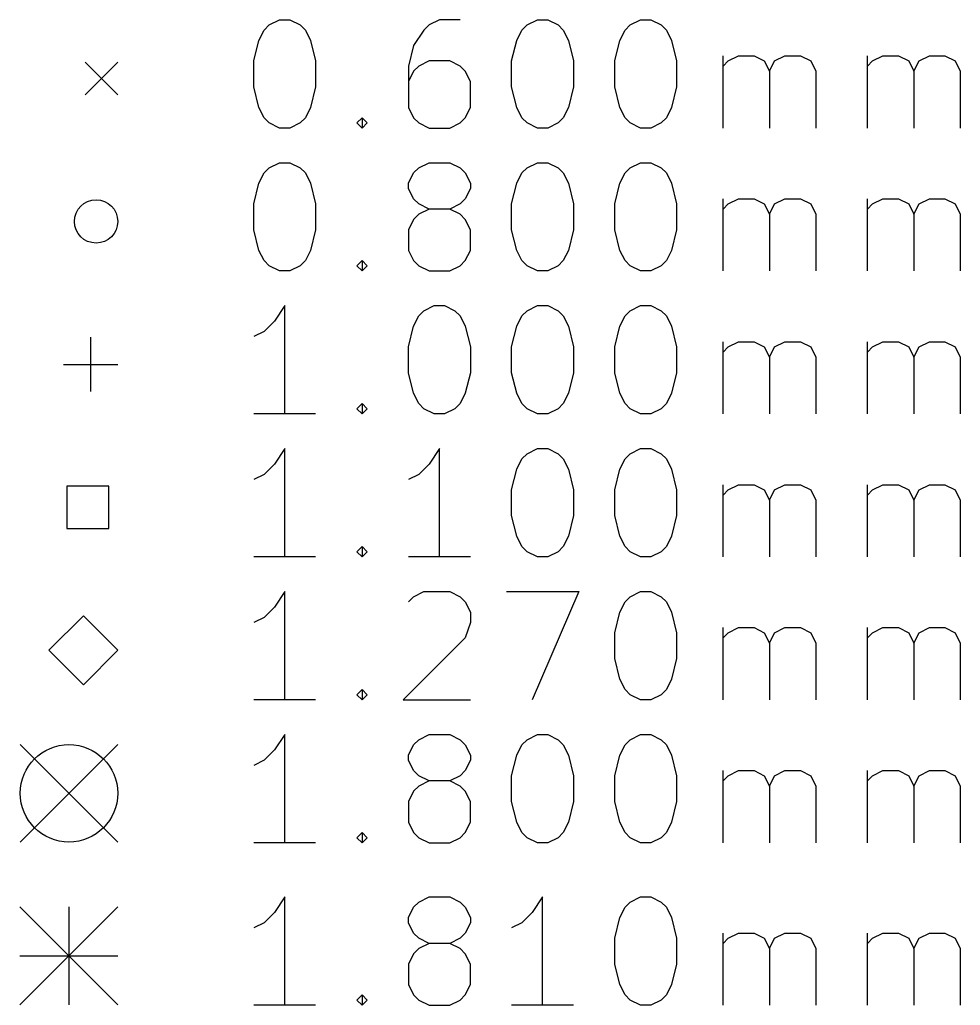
# Model space of a CAD drawing. Extents: x 103.1 to 173.7, y -146.8 to -73.
# Drawn here: x 103.09 to 120.47, y -145.99 to -127.79 of the extents above; entities that cross this region are included whole.
import ezdxf

# ---------------------------------------------------------------- set-up
doc = ezdxf.new("R2010")
doc.units = 0
doc.layers.add('BLACK', color=7, linetype='CONTINUOUS')

msp = doc.modelspace()

# ---------------------------------------------------------------- linework, layer by layer
at = {"layer": 'BLACK', "linetype": 'CONTINUOUS'}
for p, q in [((107.608006, -127.980314), (107.703244, -127.885076)), ((107.703244, -127.885076), (107.89372, -127.789838)), ((107.89372, -127.789838), (108.084197, -127.789838)), ((108.084197, -127.789838), (108.274673, -127.885076)), ((108.274673, -127.885076), (108.369911, -127.980314)), ((110.655625, -127.885076), (110.560387, -127.980314)), ((110.846101, -127.789838), (110.655625, -127.885076)), ((111.227054, -127.789838), (110.846101, -127.789838)), ((112.369911, -127.980314), (112.465149, -127.885076)), ((112.465149, -127.885076), (112.655625, -127.789838)), ((112.655625, -127.789838), (112.846102, -127.789838)), ((112.846102, -127.789838), (113.036578, -127.885076)), ((113.036578, -127.885076), (113.131816, -127.980314)), ((114.274673, -127.980314), (114.369911, -127.885076)), ((114.369911, -127.885076), (114.560387, -127.789838)), ((114.560387, -127.789838), (114.750864, -127.789838)), ((114.750864, -127.789838), (114.94134, -127.885076)), ((114.94134, -127.885076), (115.036578, -127.980314)), ((107.512768, -128.17079), (107.608006, -127.980314)), ((108.369911, -127.980314), (108.465149, -128.17079)), ((110.560387, -127.980314), (110.369911, -128.266028)), ((112.274673, -128.17079), (112.369911, -127.980314)), ((113.131816, -127.980314), (113.227054, -128.17079)), ((114.179435, -128.17079), (114.274673, -127.980314)), ((115.036578, -127.980314), (115.131816, -128.17079)), ((107.41753, -128.551742), (107.512768, -128.17079)), ((108.465149, -128.17079), (108.560387, -128.551742)), ((110.369911, -128.266028), (110.274673, -128.64698)), ((112.179435, -128.551742), (112.274673, -128.17079)), ((113.227054, -128.17079), (113.322292, -128.551742)), ((114.084197, -128.551742), (114.179435, -128.17079)), ((115.131816, -128.17079), (115.227054, -128.551742)), ((116.084197, -129.789838), (116.084197, -128.456504)), ((116.179435, -128.551742), (116.369911, -128.456504)), ((116.369911, -128.456504), (116.655626, -128.456504)), ((116.655626, -128.456504), (116.846102, -128.551742)), ((117.036578, -128.551742), (117.227054, -128.456504)), ((117.227054, -128.456504), (117.512768, -128.456504)), ((117.512768, -128.456504), (117.703245, -128.551742)), ((118.750864, -129.789838), (118.750864, -128.456504)), ((118.846102, -128.551742), (119.036578, -128.456504)), ((119.036578, -128.456504), (119.322293, -128.456504)), ((119.322293, -128.456504), (119.512769, -128.551742)), ((119.703245, -128.551742), (119.893721, -128.456504)), ((119.893721, -128.456504), (120.179435, -128.456504)), ((120.179435, -128.456504), (120.369912, -128.551742)), ((104.305, -128.575), (104.905, -129.175)), ((104.905, -128.575), (104.305, -129.175)), ((107.41753, -129.027933), (107.41753, -128.551742)), ((108.560387, -128.551742), (108.560387, -129.027933)), ((110.274673, -128.64698), (110.274673, -129.408885)), ((110.465149, -128.64698), (110.369911, -128.742219)), ((110.655625, -128.551742), (110.465149, -128.64698)), ((111.036578, -128.551742), (110.655625, -128.551742)), ((111.227054, -128.64698), (111.036578, -128.551742)), ((111.322292, -128.742219), (111.227054, -128.64698)), ((112.179435, -129.027933), (112.179435, -128.551742)), ((113.322292, -128.551742), (113.322292, -129.027933)), ((114.084197, -129.027933), (114.084197, -128.551742)), ((115.227054, -128.551742), (115.227054, -129.027933)), ((116.084197, -128.64698), (116.179435, -128.551742)), ((116.846102, -128.551742), (116.94134, -128.742219)), ((116.94134, -128.742219), (117.036578, -128.551742)), ((117.703245, -128.551742), (117.798483, -128.742219)), ((118.750864, -128.64698), (118.846102, -128.551742)), ((119.512769, -128.551742), (119.608007, -128.742219)), ((119.608007, -128.742219), (119.703245, -128.551742)), ((120.369912, -128.551742), (120.46515, -128.742219)), ((110.369911, -128.742219), (110.274673, -128.932695)), ((111.41753, -128.932695), (111.322292, -128.742219)), ((116.94134, -128.742219), (116.94134, -129.789838)), ((117.798483, -128.742219), (117.798483, -129.789838)), ((119.608007, -128.742219), (119.608007, -129.789838)), ((120.46515, -128.742219), (120.46515, -129.789838)), ((107.512768, -129.408885), (107.41753, -129.027933)), ((108.560387, -129.027933), (108.465149, -129.408885)), ((111.41753, -129.408885), (111.41753, -128.932695)), ((112.274673, -129.408885), (112.179435, -129.027933)), ((113.322292, -129.027933), (113.227054, -129.408885)), ((114.179435, -129.408885), (114.084197, -129.027933)), ((115.227054, -129.027933), (115.131816, -129.408885)), ((107.608006, -129.599361), (107.512768, -129.408885)), ((108.465149, -129.408885), (108.369911, -129.599361)), ((110.274673, -129.408885), (110.369911, -129.599361)), ((111.322292, -129.599361), (111.41753, -129.408885)), ((112.369911, -129.599361), (112.274673, -129.408885)), ((113.227054, -129.408885), (113.131816, -129.599361)), ((114.274673, -129.599361), (114.179435, -129.408885)), ((115.131816, -129.408885), (115.036578, -129.599361)), ((107.703244, -129.6946), (107.608006, -129.599361)), ((107.89372, -129.789838), (107.703244, -129.6946)), ((108.274673, -129.6946), (108.084197, -129.789838)), ((108.369911, -129.599361), (108.274673, -129.6946)), ((109.322292, -129.6946), (109.41753, -129.599361)), ((109.41753, -129.789838), (109.322292, -129.6946)), ((109.41753, -129.599361), (109.512768, -129.6946)), ((109.41753, -129.599361), (109.41753, -129.789838)), ((109.512768, -129.6946), (109.41753, -129.789838)), ((110.369911, -129.599361), (110.465149, -129.6946)), ((110.465149, -129.6946), (110.655625, -129.789838)), ((111.036578, -129.789838), (111.227054, -129.6946)), ((111.227054, -129.6946), (111.322292, -129.599361)), ((112.465149, -129.6946), (112.369911, -129.599361)), ((112.655625, -129.789838), (112.465149, -129.6946)), ((113.036578, -129.6946), (112.846102, -129.789838)), ((113.131816, -129.599361), (113.036578, -129.6946)), ((114.369911, -129.6946), (114.274673, -129.599361)), ((114.560387, -129.789838), (114.369911, -129.6946)), ((114.94134, -129.6946), (114.750864, -129.789838)), ((115.036578, -129.599361), (114.94134, -129.6946)), ((108.084197, -129.789838), (107.89372, -129.789838)), ((110.655625, -129.789838), (111.036578, -129.789838)), ((112.846102, -129.789838), (112.655625, -129.789838)), ((114.750864, -129.789838), (114.560387, -129.789838)), ((107.703244, -130.525076), (107.89372, -130.429838)), ((107.89372, -130.429838), (108.084197, -130.429838)), ((108.084197, -130.429838), (108.274673, -130.525076)), ((110.465149, -130.525076), (110.655625, -130.429838)), ((110.655625, -130.429838), (111.036578, -130.429838)), ((111.036578, -130.429838), (111.227054, -130.525076)), ((112.465149, -130.525076), (112.655625, -130.429838)), ((112.655625, -130.429838), (112.846102, -130.429838)), ((112.846102, -130.429838), (113.036578, -130.525076)), ((114.369911, -130.525076), (114.560387, -130.429838)), ((114.560387, -130.429838), (114.750864, -130.429838)), ((114.750864, -130.429838), (114.94134, -130.525076)), ((107.512768, -130.81079), (107.608006, -130.620314)), ((107.608006, -130.620314), (107.703244, -130.525076)), ((108.274673, -130.525076), (108.369911, -130.620314)), ((108.369911, -130.620314), (108.465149, -130.81079)), ((110.274673, -130.81079), (110.369911, -130.620314)), ((110.369911, -130.620314), (110.465149, -130.525076)), ((111.227054, -130.525076), (111.322292, -130.620314)), ((111.322292, -130.620314), (111.41753, -130.81079)), ((112.274673, -130.81079), (112.369911, -130.620314)), ((112.369911, -130.620314), (112.465149, -130.525076)), ((113.036578, -130.525076), (113.131816, -130.620314)), ((113.131816, -130.620314), (113.227054, -130.81079)), ((114.179435, -130.81079), (114.274673, -130.620314)), ((114.274673, -130.620314), (114.369911, -130.525076)), ((114.94134, -130.525076), (115.036578, -130.620314)), ((115.036578, -130.620314), (115.131816, -130.81079)), ((107.41753, -131.191742), (107.512768, -130.81079)), ((108.465149, -130.81079), (108.560387, -131.191742)), ((110.274673, -130.906028), (110.274673, -130.81079)), ((111.41753, -130.81079), (111.41753, -130.906028)), ((112.179435, -131.191742), (112.274673, -130.81079)), ((113.227054, -130.81079), (113.322292, -131.191742)), ((114.084197, -131.191742), (114.179435, -130.81079)), ((115.131816, -130.81079), (115.227054, -131.191742)), ((110.369911, -131.096504), (110.274673, -130.906028)), ((111.41753, -130.906028), (111.322292, -131.096504)), ((107.41753, -131.667933), (107.41753, -131.191742)), ((108.560387, -131.191742), (108.560387, -131.667933)), ((110.465149, -131.191742), (110.369911, -131.096504)), ((110.655625, -131.28698), (110.465149, -131.191742)), ((111.227054, -131.191742), (111.036578, -131.28698)), ((111.322292, -131.096504), (111.227054, -131.191742)), ((112.179435, -131.667933), (112.179435, -131.191742)), ((113.322292, -131.191742), (113.322292, -131.667933)), ((114.084197, -131.667933), (114.084197, -131.191742)), ((115.227054, -131.191742), (115.227054, -131.667933)), ((116.084197, -132.429838), (116.084197, -131.096504)), ((116.084197, -131.28698), (116.179435, -131.191742)), ((116.179435, -131.191742), (116.369911, -131.096504)), ((116.369911, -131.096504), (116.655626, -131.096504)), ((116.655626, -131.096504), (116.846102, -131.191742)), ((116.846102, -131.191742), (116.94134, -131.382219)), ((116.94134, -131.382219), (117.036578, -131.191742)), ((117.036578, -131.191742), (117.227054, -131.096504)), ((117.227054, -131.096504), (117.512768, -131.096504)), ((117.512768, -131.096504), (117.703245, -131.191742)), ((117.703245, -131.191742), (117.798483, -131.382219)), ((118.750864, -132.429838), (118.750864, -131.096504)), ((118.750864, -131.28698), (118.846102, -131.191742)), ((118.846102, -131.191742), (119.036578, -131.096504)), ((119.036578, -131.096504), (119.322293, -131.096504)), ((119.322293, -131.096504), (119.512769, -131.191742)), ((119.512769, -131.191742), (119.608007, -131.382219)), ((119.608007, -131.382219), (119.703245, -131.191742)), ((119.703245, -131.191742), (119.893721, -131.096504)), ((119.893721, -131.096504), (120.179435, -131.096504)), ((120.179435, -131.096504), (120.369912, -131.191742)), ((120.369912, -131.191742), (120.46515, -131.382219)), ((110.465149, -131.382219), (110.369911, -131.477457)), ((110.655625, -131.28698), (110.465149, -131.382219)), ((111.036578, -131.28698), (110.655625, -131.28698)), ((111.227054, -131.382219), (111.036578, -131.28698)), ((111.322292, -131.477457), (111.227054, -131.382219)), ((116.94134, -131.382219), (116.94134, -132.429838)), ((117.798483, -131.382219), (117.798483, -132.429838)), ((119.608007, -131.382219), (119.608007, -132.429838)), ((120.46515, -131.382219), (120.46515, -132.429838)), ((110.369911, -131.477457), (110.274673, -131.667933)), ((111.41753, -131.667933), (111.322292, -131.477457)), ((107.512768, -132.048885), (107.41753, -131.667933)), ((108.560387, -131.667933), (108.465149, -132.048885)), ((110.274673, -131.667933), (110.274673, -132.048885)), ((111.41753, -132.048885), (111.41753, -131.667933)), ((112.274673, -132.048885), (112.179435, -131.667933)), ((113.322292, -131.667933), (113.227054, -132.048885)), ((114.179435, -132.048885), (114.084197, -131.667933)), ((115.227054, -131.667933), (115.131816, -132.048885)), ((107.608006, -132.239361), (107.512768, -132.048885)), ((108.465149, -132.048885), (108.369911, -132.239361)), ((110.274673, -132.048885), (110.369911, -132.239361)), ((111.322292, -132.239361), (111.41753, -132.048885)), ((112.369911, -132.239361), (112.274673, -132.048885)), ((113.227054, -132.048885), (113.131816, -132.239361)), ((114.274673, -132.239361), (114.179435, -132.048885)), ((115.131816, -132.048885), (115.036578, -132.239361)), ((107.703244, -132.3346), (107.608006, -132.239361)), ((108.369911, -132.239361), (108.274673, -132.3346)), ((109.322292, -132.3346), (109.41753, -132.239361)), ((109.41753, -132.239361), (109.512768, -132.3346)), ((109.41753, -132.239361), (109.41753, -132.429838)), ((110.369911, -132.239361), (110.465149, -132.3346)), ((111.227054, -132.3346), (111.322292, -132.239361)), ((112.465149, -132.3346), (112.369911, -132.239361)), ((113.131816, -132.239361), (113.036578, -132.3346)), ((114.369911, -132.3346), (114.274673, -132.239361)), ((115.036578, -132.239361), (114.94134, -132.3346)), ((107.89372, -132.429838), (107.703244, -132.3346)), ((108.084197, -132.429838), (107.89372, -132.429838)), ((108.274673, -132.3346), (108.084197, -132.429838)), ((109.41753, -132.429838), (109.322292, -132.3346)), ((109.512768, -132.3346), (109.41753, -132.429838)), ((110.465149, -132.3346), (110.655625, -132.429838)), ((110.655625, -132.429838), (111.036578, -132.429838)), ((111.036578, -132.429838), (111.227054, -132.3346)), ((112.655625, -132.429838), (112.465149, -132.3346)), ((112.846102, -132.429838), (112.655625, -132.429838)), ((113.036578, -132.3346), (112.846102, -132.429838)), ((114.560387, -132.429838), (114.369911, -132.3346)), ((114.750864, -132.429838), (114.560387, -132.429838)), ((114.94134, -132.3346), (114.750864, -132.429838)), ((107.988958, -133.069838), (107.798482, -133.355552)), ((107.988958, -135.069838), (107.988958, -133.069838)), ((110.465149, -133.260314), (110.560387, -133.165076)), ((110.560387, -133.165076), (110.750863, -133.069838)), ((110.750863, -133.069838), (110.94134, -133.069838)), ((110.94134, -133.069838), (111.131816, -133.165076)), ((111.131816, -133.165076), (111.227054, -133.260314)), ((112.369911, -133.260314), (112.465149, -133.165076)), ((112.465149, -133.165076), (112.655625, -133.069838)), ((112.655625, -133.069838), (112.846102, -133.069838)), ((112.846102, -133.069838), (113.036578, -133.165076)), ((113.036578, -133.165076), (113.131816, -133.260314)), ((114.274673, -133.260314), (114.369911, -133.165076)), ((114.369911, -133.165076), (114.560387, -133.069838)), ((114.560387, -133.069838), (114.750864, -133.069838)), ((114.750864, -133.069838), (114.94134, -133.165076)), ((114.94134, -133.165076), (115.036578, -133.260314)), ((107.798482, -133.355552), (107.608006, -133.546028)), ((110.369911, -133.45079), (110.465149, -133.260314)), ((111.227054, -133.260314), (111.322292, -133.45079)), ((112.274673, -133.45079), (112.369911, -133.260314)), ((113.131816, -133.260314), (113.227054, -133.45079)), ((114.179435, -133.45079), (114.274673, -133.260314)), ((115.036578, -133.260314), (115.131816, -133.45079)), ((107.608006, -133.546028), (107.41753, -133.641266)), ((110.274673, -133.831742), (110.369911, -133.45079)), ((111.322292, -133.45079), (111.41753, -133.831742)), ((112.179435, -133.831742), (112.274673, -133.45079)), ((113.227054, -133.45079), (113.322292, -133.831742)), ((114.084197, -133.831742), (114.179435, -133.45079)), ((115.131816, -133.45079), (115.227054, -133.831742)), ((104.405, -133.655), (104.405, -134.655)), ((116.084197, -135.069838), (116.084197, -133.736504)), ((116.179435, -133.831742), (116.369911, -133.736504)), ((116.369911, -133.736504), (116.655626, -133.736504)), ((116.655626, -133.736504), (116.846102, -133.831742)), ((117.036578, -133.831742), (117.227054, -133.736504)), ((117.227054, -133.736504), (117.512768, -133.736504)), ((117.512768, -133.736504), (117.703245, -133.831742)), ((118.750864, -135.069838), (118.750864, -133.736504)), ((118.846102, -133.831742), (119.036578, -133.736504)), ((119.036578, -133.736504), (119.322293, -133.736504)), ((119.322293, -133.736504), (119.512769, -133.831742)), ((119.703245, -133.831742), (119.893721, -133.736504)), ((119.893721, -133.736504), (120.179435, -133.736504)), ((120.179435, -133.736504), (120.369912, -133.831742)), ((110.274673, -134.307933), (110.274673, -133.831742)), ((111.41753, -133.831742), (111.41753, -134.307933)), ((112.179435, -134.307933), (112.179435, -133.831742)), ((113.322292, -133.831742), (113.322292, -134.307933)), ((114.084197, -134.307933), (114.084197, -133.831742)), ((115.227054, -133.831742), (115.227054, -134.307933)), ((116.084197, -133.92698), (116.179435, -133.831742)), ((116.846102, -133.831742), (116.94134, -134.022219)), ((116.94134, -134.022219), (117.036578, -133.831742)), ((117.703245, -133.831742), (117.798483, -134.022219)), ((118.750864, -133.92698), (118.846102, -133.831742)), ((119.512769, -133.831742), (119.608007, -134.022219)), ((119.608007, -134.022219), (119.703245, -133.831742)), ((120.369912, -133.831742), (120.46515, -134.022219)), ((116.94134, -134.022219), (116.94134, -135.069838)), ((117.798483, -134.022219), (117.798483, -135.069838)), ((119.608007, -134.022219), (119.608007, -135.069838)), ((120.46515, -134.022219), (120.46515, -135.069838)), ((103.905, -134.155), (104.905, -134.155)), ((110.369911, -134.688885), (110.274673, -134.307933)), ((111.41753, -134.307933), (111.322292, -134.688885)), ((112.274673, -134.688885), (112.179435, -134.307933)), ((113.322292, -134.307933), (113.227054, -134.688885)), ((114.179435, -134.688885), (114.084197, -134.307933)), ((115.227054, -134.307933), (115.131816, -134.688885)), ((110.465149, -134.879361), (110.369911, -134.688885)), ((111.322292, -134.688885), (111.227054, -134.879361)), ((112.369911, -134.879361), (112.274673, -134.688885)), ((113.227054, -134.688885), (113.131816, -134.879361)), ((114.274673, -134.879361), (114.179435, -134.688885)), ((115.131816, -134.688885), (115.036578, -134.879361)), ((109.322292, -134.9746), (109.41753, -134.879361)), ((109.41753, -135.069838), (109.322292, -134.9746)), ((109.41753, -134.879361), (109.512768, -134.9746)), ((109.41753, -134.879361), (109.41753, -135.069838)), ((109.512768, -134.9746), (109.41753, -135.069838)), ((110.560387, -134.9746), (110.465149, -134.879361)), ((110.750863, -135.069838), (110.560387, -134.9746)), ((111.131816, -134.9746), (110.94134, -135.069838)), ((111.227054, -134.879361), (111.131816, -134.9746)), ((112.465149, -134.9746), (112.369911, -134.879361)), ((112.655625, -135.069838), (112.465149, -134.9746)), ((113.036578, -134.9746), (112.846102, -135.069838)), ((113.131816, -134.879361), (113.036578, -134.9746)), ((114.369911, -134.9746), (114.274673, -134.879361)), ((114.560387, -135.069838), (114.369911, -134.9746)), ((114.94134, -134.9746), (114.750864, -135.069838)), ((115.036578, -134.879361), (114.94134, -134.9746)), ((108.560387, -135.069838), (107.41753, -135.069838)), ((110.94134, -135.069838), (110.750863, -135.069838)), ((112.846102, -135.069838), (112.655625, -135.069838)), ((114.750864, -135.069838), (114.560387, -135.069838)), ((107.988958, -135.709838), (107.798482, -135.995552)), ((107.988958, -137.709838), (107.988958, -135.709838)), ((110.846101, -135.709838), (110.655625, -135.995552)), ((110.846101, -137.709838), (110.846101, -135.709838)), ((112.465149, -135.805076), (112.655625, -135.709838)), ((112.655625, -135.709838), (112.846102, -135.709838)), ((112.846102, -135.709838), (113.036578, -135.805076)), ((114.369911, -135.805076), (114.560387, -135.709838)), ((114.560387, -135.709838), (114.750864, -135.709838)), ((114.750864, -135.709838), (114.94134, -135.805076)), ((112.274673, -136.09079), (112.369911, -135.900314)), ((112.369911, -135.900314), (112.465149, -135.805076)), ((113.036578, -135.805076), (113.131816, -135.900314)), ((113.131816, -135.900314), (113.227054, -136.09079)), ((114.179435, -136.09079), (114.274673, -135.900314)), ((114.274673, -135.900314), (114.369911, -135.805076)), ((114.94134, -135.805076), (115.036578, -135.900314)), ((115.036578, -135.900314), (115.131816, -136.09079)), ((107.798482, -135.995552), (107.608006, -136.186028)), ((110.655625, -135.995552), (110.465149, -136.186028)), ((112.179435, -136.471742), (112.274673, -136.09079)), ((113.227054, -136.09079), (113.322292, -136.471742)), ((114.084197, -136.471742), (114.179435, -136.09079)), ((115.131816, -136.09079), (115.227054, -136.471742)), ((107.608006, -136.186028), (107.41753, -136.281266)), ((110.465149, -136.186028), (110.274673, -136.281266)), ((104.743912, -136.406088), (103.966088, -136.406088)), ((103.966088, -136.406088), (103.966088, -137.183912)), ((104.743912, -137.183912), (104.743912, -136.406088)), ((112.179435, -136.947933), (112.179435, -136.471742)), ((113.322292, -136.471742), (113.322292, -136.947933)), ((114.084197, -136.947933), (114.084197, -136.471742)), ((115.227054, -136.471742), (115.227054, -136.947933)), ((116.084197, -137.709838), (116.084197, -136.376504)), ((116.084197, -136.56698), (116.179435, -136.471742)), ((116.179435, -136.471742), (116.369911, -136.376504)), ((116.369911, -136.376504), (116.655626, -136.376504)), ((116.655626, -136.376504), (116.846102, -136.471742)), ((116.846102, -136.471742), (116.94134, -136.662219)), ((116.94134, -136.662219), (117.036578, -136.471742)), ((117.036578, -136.471742), (117.227054, -136.376504)), ((117.227054, -136.376504), (117.512768, -136.376504)), ((117.512768, -136.376504), (117.703245, -136.471742)), ((117.703245, -136.471742), (117.798483, -136.662219)), ((118.750864, -137.709838), (118.750864, -136.376504)), ((118.750864, -136.56698), (118.846102, -136.471742)), ((118.846102, -136.471742), (119.036578, -136.376504)), ((119.036578, -136.376504), (119.322293, -136.376504)), ((119.322293, -136.376504), (119.512769, -136.471742)), ((119.512769, -136.471742), (119.608007, -136.662219)), ((119.608007, -136.662219), (119.703245, -136.471742)), ((119.703245, -136.471742), (119.893721, -136.376504)), ((119.893721, -136.376504), (120.179435, -136.376504)), ((120.179435, -136.376504), (120.369912, -136.471742)), ((120.369912, -136.471742), (120.46515, -136.662219)), ((116.94134, -136.662219), (116.94134, -137.709838)), ((117.798483, -136.662219), (117.798483, -137.709838)), ((119.608007, -136.662219), (119.608007, -137.709838)), ((120.46515, -136.662219), (120.46515, -137.709838)), ((112.274673, -137.328885), (112.179435, -136.947933)), ((113.322292, -136.947933), (113.227054, -137.328885)), ((114.179435, -137.328885), (114.084197, -136.947933)), ((115.227054, -136.947933), (115.131816, -137.328885)), ((103.966088, -137.183912), (104.743912, -137.183912)), ((112.369911, -137.519361), (112.274673, -137.328885)), ((113.227054, -137.328885), (113.131816, -137.519361)), ((114.274673, -137.519361), (114.179435, -137.328885)), ((115.131816, -137.328885), (115.036578, -137.519361)), ((109.322292, -137.6146), (109.41753, -137.519361)), ((109.41753, -137.519361), (109.512768, -137.6146)), ((109.41753, -137.519361), (109.41753, -137.709838)), ((112.465149, -137.6146), (112.369911, -137.519361)), ((113.131816, -137.519361), (113.036578, -137.6146)), ((114.369911, -137.6146), (114.274673, -137.519361)), ((115.036578, -137.519361), (114.94134, -137.6146)), ((108.560387, -137.709838), (107.41753, -137.709838)), ((109.41753, -137.709838), (109.322292, -137.6146)), ((109.512768, -137.6146), (109.41753, -137.709838)), ((111.41753, -137.709838), (110.274673, -137.709838)), ((112.655625, -137.709838), (112.465149, -137.6146)), ((112.846102, -137.709838), (112.655625, -137.709838)), ((113.036578, -137.6146), (112.846102, -137.709838)), ((114.560387, -137.709838), (114.369911, -137.6146)), ((114.750864, -137.709838), (114.560387, -137.709838)), ((114.94134, -137.6146), (114.750864, -137.709838)), ((107.988958, -138.349838), (107.798482, -138.635552)), ((107.988958, -140.349838), (107.988958, -138.349838)), ((110.274673, -138.540314), (110.369911, -138.445076)), ((110.369911, -138.445076), (110.560387, -138.349838)), ((110.560387, -138.349838), (111.036578, -138.349838)), ((111.036578, -138.349838), (111.227054, -138.445076)), ((111.227054, -138.445076), (111.322292, -138.540314)), ((112.084197, -138.349838), (113.41753, -138.349838)), ((113.41753, -138.349838), (112.560387, -140.349838)), ((114.274673, -138.540314), (114.369911, -138.445076)), ((114.369911, -138.445076), (114.560387, -138.349838)), ((114.560387, -138.349838), (114.750864, -138.349838)), ((114.750864, -138.349838), (114.94134, -138.445076)), ((114.94134, -138.445076), (115.036578, -138.540314)), ((107.798482, -138.635552), (107.608006, -138.826028)), ((111.322292, -138.540314), (111.41753, -138.73079)), ((114.179435, -138.73079), (114.274673, -138.540314)), ((115.036578, -138.540314), (115.131816, -138.73079)), ((104.27, -138.8), (103.635, -139.435)), ((104.905, -139.435), (104.27, -138.8)), ((107.608006, -138.826028), (107.41753, -138.921266)), ((111.41753, -138.73079), (111.41753, -138.921266)), ((114.084197, -139.111742), (114.179435, -138.73079)), ((115.131816, -138.73079), (115.227054, -139.111742)), ((111.41753, -138.921266), (111.322292, -139.20698)), ((116.084197, -140.349838), (116.084197, -139.016504)), ((116.179435, -139.111742), (116.369911, -139.016504)), ((116.369911, -139.016504), (116.655626, -139.016504)), ((116.655626, -139.016504), (116.846102, -139.111742)), ((117.036578, -139.111742), (117.227054, -139.016504)), ((117.227054, -139.016504), (117.512768, -139.016504)), ((117.512768, -139.016504), (117.703245, -139.111742)), ((118.750864, -140.349838), (118.750864, -139.016504)), ((118.846102, -139.111742), (119.036578, -139.016504)), ((119.036578, -139.016504), (119.322293, -139.016504)), ((119.322293, -139.016504), (119.512769, -139.111742)), ((119.703245, -139.111742), (119.893721, -139.016504)), ((119.893721, -139.016504), (120.179435, -139.016504)), ((120.179435, -139.016504), (120.369912, -139.111742)), ((111.322292, -139.20698), (110.179435, -140.349838)), ((114.084197, -139.587933), (114.084197, -139.111742)), ((115.227054, -139.111742), (115.227054, -139.587933)), ((116.084197, -139.20698), (116.179435, -139.111742)), ((116.846102, -139.111742), (116.94134, -139.302219)), ((116.94134, -139.302219), (117.036578, -139.111742)), ((117.703245, -139.111742), (117.798483, -139.302219)), ((118.750864, -139.20698), (118.846102, -139.111742)), ((119.512769, -139.111742), (119.608007, -139.302219)), ((119.608007, -139.302219), (119.703245, -139.111742)), ((120.369912, -139.111742), (120.46515, -139.302219)), ((116.94134, -139.302219), (116.94134, -140.349838)), ((117.798483, -139.302219), (117.798483, -140.349838)), ((119.608007, -139.302219), (119.608007, -140.349838)), ((120.46515, -139.302219), (120.46515, -140.349838)), ((103.635, -139.435), (104.27, -140.07)), ((104.27, -140.07), (104.905, -139.435)), ((114.179435, -139.968885), (114.084197, -139.587933)), ((115.227054, -139.587933), (115.131816, -139.968885)), ((114.274673, -140.159361), (114.179435, -139.968885)), ((115.131816, -139.968885), (115.036578, -140.159361)), ((109.322292, -140.2546), (109.41753, -140.159361)), ((109.41753, -140.349838), (109.322292, -140.2546)), ((109.41753, -140.159361), (109.512768, -140.2546)), ((109.41753, -140.159361), (109.41753, -140.349838)), ((109.512768, -140.2546), (109.41753, -140.349838)), ((114.369911, -140.2546), (114.274673, -140.159361)), ((114.560387, -140.349838), (114.369911, -140.2546)), ((114.94134, -140.2546), (114.750864, -140.349838)), ((115.036578, -140.159361), (114.94134, -140.2546)), ((108.560387, -140.349838), (107.41753, -140.349838)), ((110.179435, -140.349838), (111.41753, -140.349838)), ((114.750864, -140.349838), (114.560387, -140.349838)), ((107.988958, -140.989838), (107.798482, -141.275552)), ((107.988958, -142.989838), (107.988958, -140.989838)), ((110.465149, -141.085076), (110.655625, -140.989838)), ((110.655625, -140.989838), (111.036578, -140.989838)), ((111.036578, -140.989838), (111.227054, -141.085076)), ((112.465149, -141.085076), (112.655625, -140.989838)), ((112.655625, -140.989838), (112.846102, -140.989838)), ((112.846102, -140.989838), (113.036578, -141.085076)), ((114.369911, -141.085076), (114.560387, -140.989838)), ((114.560387, -140.989838), (114.750864, -140.989838)), ((114.750864, -140.989838), (114.94134, -141.085076)), ((103.105, -141.175), (104.905, -142.975)), ((104.905, -141.175), (103.105, -142.975)), ((110.274673, -141.37079), (110.369911, -141.180314)), ((110.369911, -141.180314), (110.465149, -141.085076)), ((111.227054, -141.085076), (111.322292, -141.180314)), ((111.322292, -141.180314), (111.41753, -141.37079)), ((112.274673, -141.37079), (112.369911, -141.180314)), ((112.369911, -141.180314), (112.465149, -141.085076)), ((113.036578, -141.085076), (113.131816, -141.180314)), ((113.131816, -141.180314), (113.227054, -141.37079)), ((114.179435, -141.37079), (114.274673, -141.180314)), ((114.274673, -141.180314), (114.369911, -141.085076)), ((114.94134, -141.085076), (115.036578, -141.180314)), ((115.036578, -141.180314), (115.131816, -141.37079)), ((107.798482, -141.275552), (107.608006, -141.466028)), ((110.274673, -141.466028), (110.274673, -141.37079)), ((111.41753, -141.37079), (111.41753, -141.466028)), ((112.179435, -141.751742), (112.274673, -141.37079)), ((113.227054, -141.37079), (113.322292, -141.751742)), ((114.084197, -141.751742), (114.179435, -141.37079)), ((115.131816, -141.37079), (115.227054, -141.751742)), ((107.608006, -141.466028), (107.41753, -141.561266)), ((110.369911, -141.656504), (110.274673, -141.466028)), ((111.41753, -141.466028), (111.322292, -141.656504)), ((110.465149, -141.751742), (110.369911, -141.656504)), ((110.655625, -141.84698), (110.465149, -141.751742)), ((111.227054, -141.751742), (111.036578, -141.84698)), ((111.322292, -141.656504), (111.227054, -141.751742)), ((112.179435, -142.227933), (112.179435, -141.751742)), ((113.322292, -141.751742), (113.322292, -142.227933)), ((114.084197, -142.227933), (114.084197, -141.751742)), ((115.227054, -141.751742), (115.227054, -142.227933)), ((116.084197, -142.989838), (116.084197, -141.656504)), ((116.084197, -141.84698), (116.179435, -141.751742)), ((116.179435, -141.751742), (116.369911, -141.656504)), ((116.369911, -141.656504), (116.655626, -141.656504)), ((116.655626, -141.656504), (116.846102, -141.751742)), ((116.846102, -141.751742), (116.94134, -141.942219)), ((116.94134, -141.942219), (117.036578, -141.751742)), ((117.036578, -141.751742), (117.227054, -141.656504)), ((117.227054, -141.656504), (117.512768, -141.656504)), ((117.512768, -141.656504), (117.703245, -141.751742)), ((117.703245, -141.751742), (117.798483, -141.942219)), ((118.750864, -142.989838), (118.750864, -141.656504)), ((118.750864, -141.84698), (118.846102, -141.751742)), ((118.846102, -141.751742), (119.036578, -141.656504)), ((119.036578, -141.656504), (119.322293, -141.656504)), ((119.322293, -141.656504), (119.512769, -141.751742)), ((119.512769, -141.751742), (119.608007, -141.942219)), ((119.608007, -141.942219), (119.703245, -141.751742)), ((119.703245, -141.751742), (119.893721, -141.656504)), ((119.893721, -141.656504), (120.179435, -141.656504)), ((120.179435, -141.656504), (120.369912, -141.751742)), ((120.369912, -141.751742), (120.46515, -141.942219)), ((110.465149, -141.942219), (110.369911, -142.037457)), ((110.655625, -141.84698), (110.465149, -141.942219)), ((111.036578, -141.84698), (110.655625, -141.84698)), ((111.227054, -141.942219), (111.036578, -141.84698)), ((111.322292, -142.037457), (111.227054, -141.942219)), ((116.94134, -141.942219), (116.94134, -142.989838)), ((117.798483, -141.942219), (117.798483, -142.989838)), ((119.608007, -141.942219), (119.608007, -142.989838)), ((120.46515, -141.942219), (120.46515, -142.989838)), ((110.369911, -142.037457), (110.274673, -142.227933)), ((111.41753, -142.227933), (111.322292, -142.037457)), ((110.274673, -142.227933), (110.274673, -142.608885)), ((111.41753, -142.608885), (111.41753, -142.227933)), ((112.274673, -142.608885), (112.179435, -142.227933)), ((113.322292, -142.227933), (113.227054, -142.608885)), ((114.179435, -142.608885), (114.084197, -142.227933)), ((115.227054, -142.227933), (115.131816, -142.608885)), ((110.274673, -142.608885), (110.369911, -142.799361)), ((111.322292, -142.799361), (111.41753, -142.608885)), ((112.369911, -142.799361), (112.274673, -142.608885)), ((113.227054, -142.608885), (113.131816, -142.799361)), ((114.274673, -142.799361), (114.179435, -142.608885)), ((115.131816, -142.608885), (115.036578, -142.799361)), ((109.322292, -142.8946), (109.41753, -142.799361)), ((109.41753, -142.799361), (109.512768, -142.8946)), ((109.41753, -142.799361), (109.41753, -142.989838)), ((110.369911, -142.799361), (110.465149, -142.8946)), ((111.227054, -142.8946), (111.322292, -142.799361)), ((112.465149, -142.8946), (112.369911, -142.799361)), ((113.131816, -142.799361), (113.036578, -142.8946)), ((114.369911, -142.8946), (114.274673, -142.799361)), ((115.036578, -142.799361), (114.94134, -142.8946)), ((108.560387, -142.989838), (107.41753, -142.989838)), ((109.41753, -142.989838), (109.322292, -142.8946)), ((109.512768, -142.8946), (109.41753, -142.989838)), ((110.465149, -142.8946), (110.655625, -142.989838)), ((110.655625, -142.989838), (111.036578, -142.989838)), ((111.036578, -142.989838), (111.227054, -142.8946)), ((112.655625, -142.989838), (112.465149, -142.8946)), ((112.846102, -142.989838), (112.655625, -142.989838)), ((113.036578, -142.8946), (112.846102, -142.989838)), ((114.560387, -142.989838), (114.369911, -142.8946)), ((114.750864, -142.989838), (114.560387, -142.989838)), ((114.94134, -142.8946), (114.750864, -142.989838)), ((107.988958, -143.989838), (107.798482, -144.275552)), ((107.988958, -145.989838), (107.988958, -143.989838)), ((110.369911, -144.180314), (110.465149, -144.085076)), ((110.465149, -144.085076), (110.655625, -143.989838)), ((110.655625, -143.989838), (111.036578, -143.989838)), ((111.036578, -143.989838), (111.227054, -144.085076)), ((111.227054, -144.085076), (111.322292, -144.180314)), ((112.750863, -143.989838), (112.560387, -144.275552)), ((112.750863, -145.989838), (112.750863, -143.989838)), ((114.274673, -144.180314), (114.369911, -144.085076)), ((114.369911, -144.085076), (114.560387, -143.989838)), ((114.560387, -143.989838), (114.750864, -143.989838)), ((114.750864, -143.989838), (114.94134, -144.085076)), ((114.94134, -144.085076), (115.036578, -144.180314)), ((103.095, -144.17), (104.905, -145.98)), ((104.905, -144.17), (103.095, -145.98)), ((104, -144.17), (104, -145.98)), ((107.798482, -144.275552), (107.608006, -144.466028)), ((110.274673, -144.37079), (110.369911, -144.180314)), ((111.322292, -144.180314), (111.41753, -144.37079)), ((112.560387, -144.275552), (112.369911, -144.466028)), ((114.179435, -144.37079), (114.274673, -144.180314)), ((115.036578, -144.180314), (115.131816, -144.37079)), ((107.608006, -144.466028), (107.41753, -144.561266)), ((110.274673, -144.466028), (110.274673, -144.37079)), ((110.369911, -144.656504), (110.274673, -144.466028)), ((111.41753, -144.466028), (111.322292, -144.656504)), ((111.41753, -144.37079), (111.41753, -144.466028)), ((112.369911, -144.466028), (112.179435, -144.561266)), ((114.084197, -144.751742), (114.179435, -144.37079)), ((115.131816, -144.37079), (115.227054, -144.751742)), ((110.465149, -144.751742), (110.369911, -144.656504)), ((111.322292, -144.656504), (111.227054, -144.751742)), ((116.084197, -145.989838), (116.084197, -144.656504)), ((116.179435, -144.751742), (116.369911, -144.656504)), ((116.369911, -144.656504), (116.655626, -144.656504)), ((116.655626, -144.656504), (116.846102, -144.751742)), ((117.036578, -144.751742), (117.227054, -144.656504)), ((117.227054, -144.656504), (117.512768, -144.656504)), ((117.512768, -144.656504), (117.703245, -144.751742)), ((118.750864, -145.989838), (118.750864, -144.656504)), ((118.846102, -144.751742), (119.036578, -144.656504)), ((119.036578, -144.656504), (119.322293, -144.656504)), ((119.322293, -144.656504), (119.512769, -144.751742)), ((119.703245, -144.751742), (119.893721, -144.656504)), ((119.893721, -144.656504), (120.179435, -144.656504)), ((120.179435, -144.656504), (120.369912, -144.751742)), ((110.655625, -144.84698), (110.465149, -144.751742)), ((110.655625, -144.84698), (110.465149, -144.942219)), ((111.036578, -144.84698), (110.655625, -144.84698)), ((111.227054, -144.751742), (111.036578, -144.84698)), ((111.227054, -144.942219), (111.036578, -144.84698)), ((114.084197, -145.227933), (114.084197, -144.751742)), ((115.227054, -144.751742), (115.227054, -145.227933)), ((116.084197, -144.84698), (116.179435, -144.751742)), ((116.846102, -144.751742), (116.94134, -144.942219)), ((116.94134, -144.942219), (117.036578, -144.751742)), ((117.703245, -144.751742), (117.798483, -144.942219)), ((118.750864, -144.84698), (118.846102, -144.751742)), ((119.512769, -144.751742), (119.608007, -144.942219)), ((119.608007, -144.942219), (119.703245, -144.751742)), ((120.369912, -144.751742), (120.46515, -144.942219)), ((110.369911, -145.037457), (110.274673, -145.227933)), ((110.465149, -144.942219), (110.369911, -145.037457)), ((111.322292, -145.037457), (111.227054, -144.942219)), ((111.41753, -145.227933), (111.322292, -145.037457)), ((116.94134, -144.942219), (116.94134, -145.989838)), ((117.798483, -144.942219), (117.798483, -145.989838)), ((119.608007, -144.942219), (119.608007, -145.989838)), ((120.46515, -144.942219), (120.46515, -145.989838)), ((103.095, -145.075), (104.905, -145.075)), ((110.274673, -145.227933), (110.274673, -145.608885)), ((111.41753, -145.608885), (111.41753, -145.227933)), ((114.179435, -145.608885), (114.084197, -145.227933)), ((115.227054, -145.227933), (115.131816, -145.608885)), ((110.274673, -145.608885), (110.369911, -145.799361)), ((111.322292, -145.799361), (111.41753, -145.608885)), ((114.274673, -145.799361), (114.179435, -145.608885)), ((115.131816, -145.608885), (115.036578, -145.799361)), ((109.322292, -145.8946), (109.41753, -145.799361)), ((109.41753, -145.989838), (109.322292, -145.8946)), ((109.41753, -145.799361), (109.512768, -145.8946)), ((109.41753, -145.799361), (109.41753, -145.989838)), ((109.512768, -145.8946), (109.41753, -145.989838)), ((110.369911, -145.799361), (110.465149, -145.8946)), ((110.465149, -145.8946), (110.655625, -145.989838)), ((111.036578, -145.989838), (111.227054, -145.8946)), ((111.227054, -145.8946), (111.322292, -145.799361)), ((114.369911, -145.8946), (114.274673, -145.799361)), ((114.560387, -145.989838), (114.369911, -145.8946)), ((114.94134, -145.8946), (114.750864, -145.989838)), ((115.036578, -145.799361), (114.94134, -145.8946)), ((108.560387, -145.989838), (107.41753, -145.989838)), ((110.655625, -145.989838), (111.036578, -145.989838)), ((113.322292, -145.989838), (112.179435, -145.989838)), ((114.750864, -145.989838), (114.560387, -145.989838))]:
    msp.add_line(p, q, dxfattribs=at)
at = {"layer": 'BLACK'}
for centre, radius in [((104.505, -131.515), 0.4), ((104.005, -142.075), 0.9)]:
    msp.add_circle(centre, radius, dxfattribs=at)

doc.saveas('drawing.dxf')
